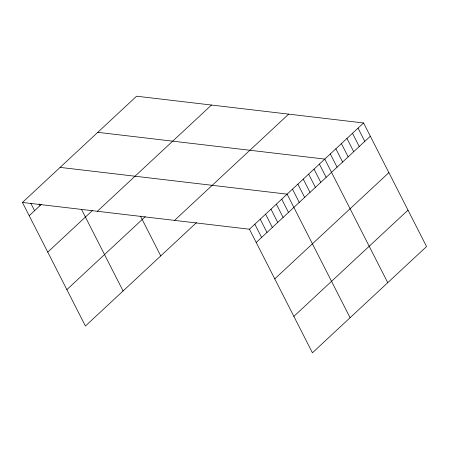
<?xml version="1.0" encoding="UTF-8"?>
<svg xmlns="http://www.w3.org/2000/svg" width="449" height="449" viewBox="0 0 449 449"><rect width="100%" height="100%" fill="white"/><g stroke="black" fill="none" stroke-linecap="round" stroke-linejoin="round"><path stroke-width="0.67" d="M22.45 202.454L136.58 96.209L363.583 122.97L426.55 246.546L312.42 352.791L249.453 229.214L22.45 202.454L85.417 326.03L196.522 222.603M29.202 215.705L41.431 204.323M47.751 252.114L92.752 210.222M97.36 211.283L211.49 105.038M66.867 289.622L145.212 216.687M174.543 220.38L288.673 114.136M249.453 229.214L363.583 122.97M256.205 242.466L370.335 136.221M274.76 278.874L388.885 172.629M293.871 316.382L408.001 210.138M97.775 132.332L324.779 159.092L387.745 282.668M60.11 167.393L287.119 194.153L350.085 317.729M358.038 128.128L364.79 141.379M352.499 133.291L359.251 146.542M346.954 138.449L353.705 151.7M341.408 143.607L348.16 156.864M335.869 148.771L342.621 162.022M330.324 153.928L337.076 167.18M319.402 164.098L326.154 177.349M314.019 169.11L320.771 182.361M308.637 174.117L315.389 187.368M303.26 179.129L310.012 192.38M297.878 184.135L304.63 197.386M292.495 189.141L299.253 202.398M281.736 199.16L288.488 212.411M276.36 204.172L283.111 217.423M270.977 209.178L277.729 222.429M265.595 214.19L272.347 227.441M260.218 219.196L266.97 232.447M254.836 224.203L261.587 237.459M140.425 216.042L160.742 255.908M81.707 209.773L123.077 290.969M39.041 203.88L39.961 205.687M30.897 203.47L34.584 210.699"/></g></svg>
